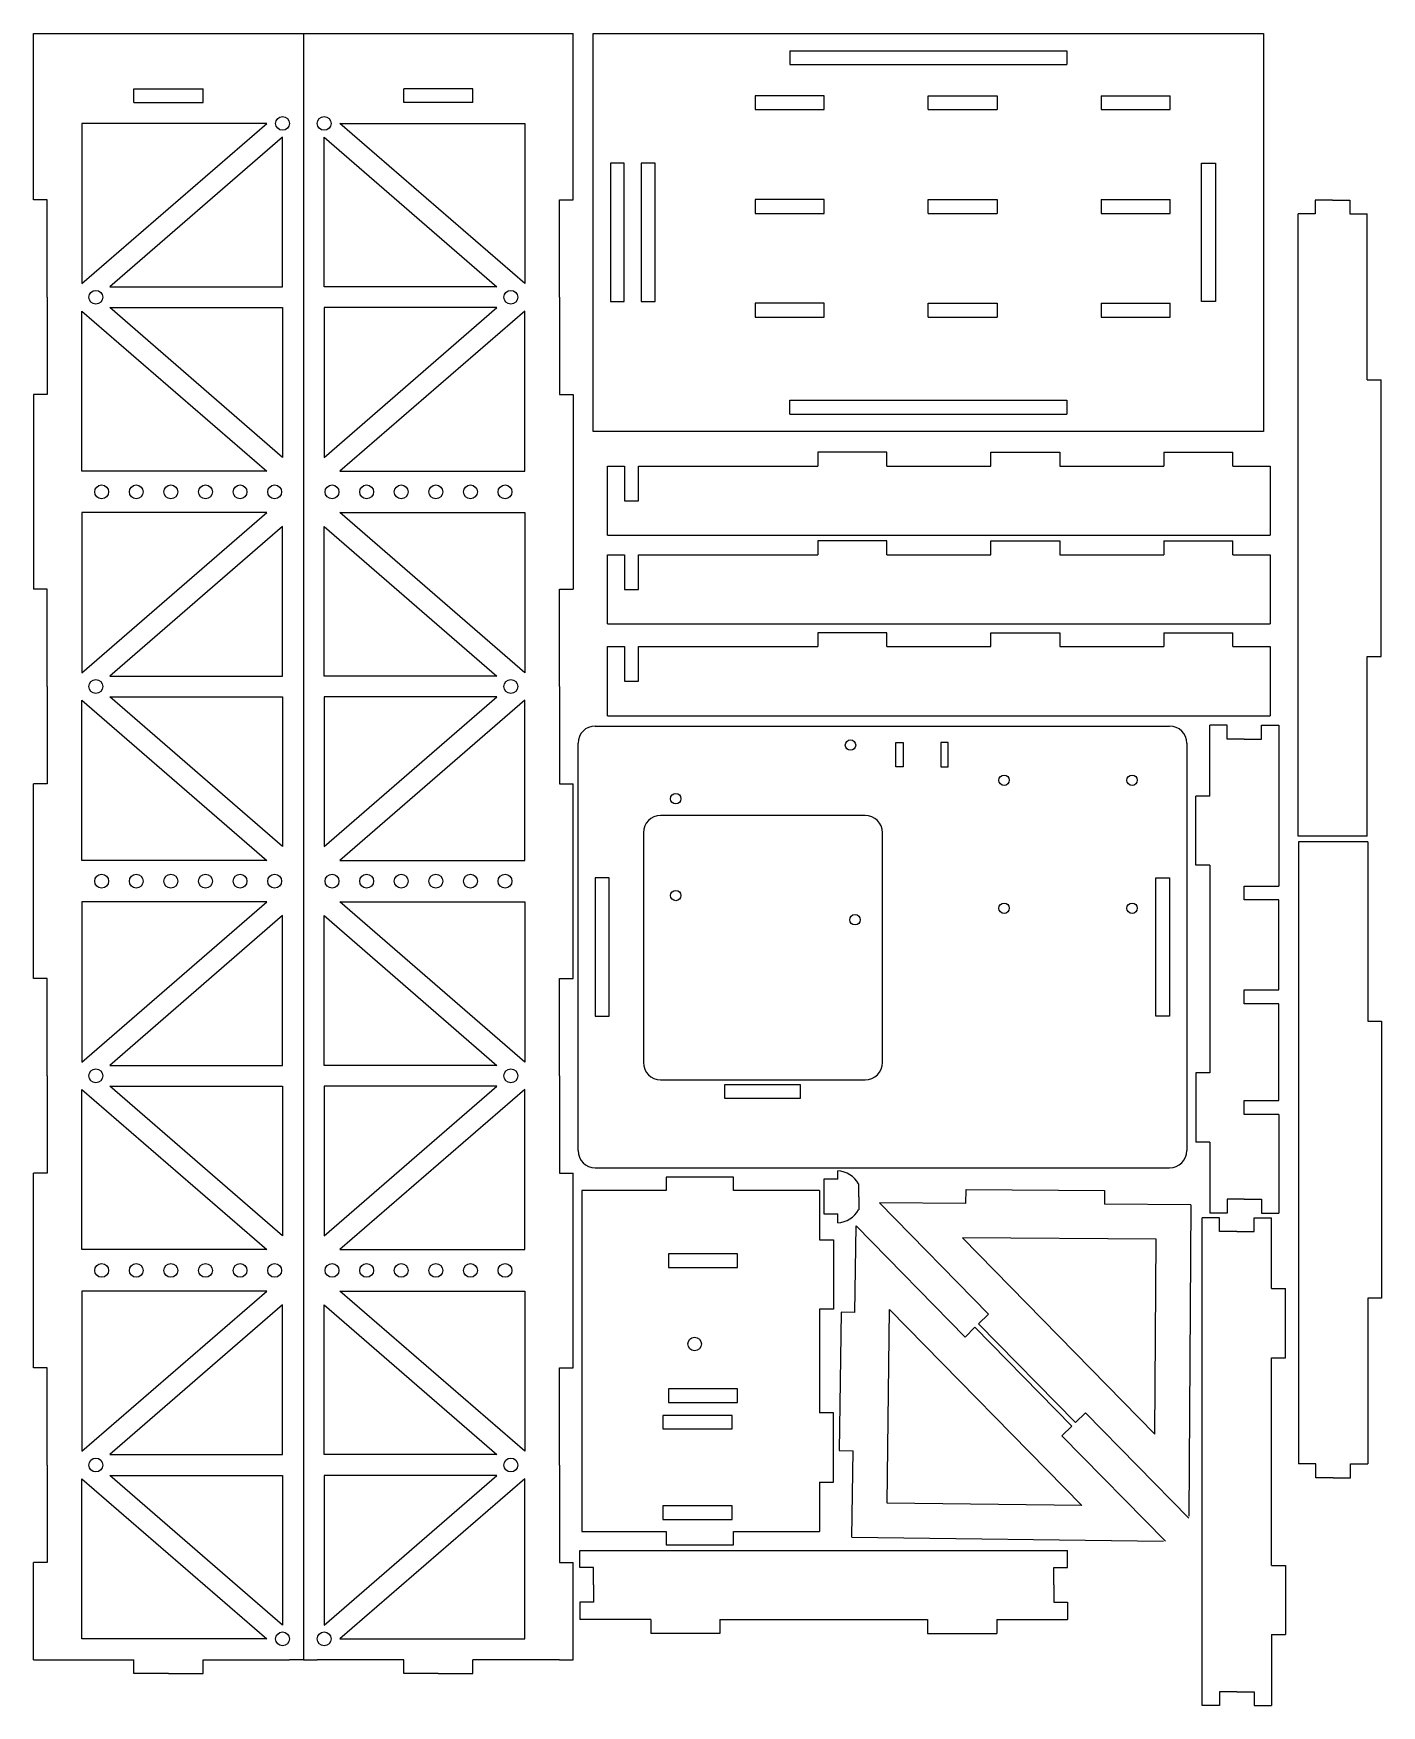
# Model space of a CAD drawing. Extents: x 7 to 726, y 6 to 489.
# Drawn here: x 336.8 to 726.4, y 6.2 to 489.5 of the extents above; entities that cross this region are included whole.
import ezdxf

# ---------------------------------------------------------------- set-up
doc = ezdxf.new("R2010")
doc.units = 0
doc.layers.get('0').update_dxf_attribs({"linetype": 'CONTINUOUS'})

msp = doc.modelspace()

# ---------------------------------------------------------------- linework, layer by layer
for p, q in [((336.83, 469.46), (336.83, 489.46)), ((336.83, 489.46), (340.83, 489.46)), ((340.83, 489.46), (488.83, 489.46)), ((414.83, 489.46), (414.83, 19.46)), ((414.83, 489.46), (414.83, 19.46)), ((488.83, 489.46), (492.83, 489.46)), ((492.83, 469.46), (492.83, 489.46)), ((498.56, 469.46), (498.56, 489.46)), ((498.56, 489.46), (665.36, 489.46)), ((665.36, 489.46), (692.36, 489.46)), ((692.36, 489.46), (692.36, 374.46)), ((336.83, 441.34), (336.83, 469.46)), ((492.83, 441.34), (492.83, 469.46)), ((498.56, 439.46), (498.56, 469.46)), ((340.83, 441.34), (336.83, 441.34)), ((340.83, 413.21), (340.83, 441.34)), ((488.83, 413.21), (488.83, 441.34)), ((488.83, 441.34), (492.83, 441.34)), ((712.29, 441.29), (707.29, 441.29)), ((707.29, 441.29), (707.29, 437.29)), ((712.29, 441.29), (717.29, 441.29)), ((717.29, 441.29), (717.29, 437.29)), ((498.56, 374.46), (498.56, 439.46)), ((707.29, 437.29), (702.29, 437.29)), ((702.29, 257.49), (702.29, 437.29)), ((717.29, 437.29), (722.29, 437.29)), ((722.29, 389.39), (722.29, 437.29)), ((340.83, 413.21), (340.83, 385.09)), ((488.83, 413.21), (488.83, 385.09)), ((722.29, 389.39), (726.29, 389.39)), ((726.29, 309.39), (726.29, 389.39)), ((340.83, 385.09), (336.83, 385.09)), ((336.83, 385.09), (336.83, 328.84)), ((488.83, 385.09), (492.83, 385.09)), ((492.83, 385.09), (492.83, 328.84)), ((555.36, 374.46), (498.56, 374.46)), ((692.36, 374.46), (555.36, 374.46)), ((583.48, 368.41), (563.48, 368.41)), ((563.48, 368.41), (563.48, 364.41)), ((583.48, 364.41), (583.48, 368.41)), ((613.48, 368.41), (633.48, 368.41)), ((613.48, 364.41), (613.48, 368.41)), ((633.48, 368.41), (633.48, 364.41)), ((663.48, 368.41), (663.48, 364.41)), ((663.48, 368.41), (683.48, 368.41)), ((683.48, 364.41), (683.48, 368.41)), ((502.69, 364.41), (507.69, 364.41)), ((502.69, 344.41), (502.69, 364.41)), ((502.69, 364.41), (507.69, 364.41)), ((507.69, 364.41), (507.69, 354.41)), ((511.69, 354.41), (511.69, 364.41)), ((511.69, 364.41), (563.48, 364.41)), ((583.48, 364.41), (613.48, 364.41)), ((633.48, 364.41), (663.48, 364.41)), ((683.48, 364.41), (694.27, 364.41)), ((694.27, 364.41), (694.27, 344.41)), ((507.69, 354.41), (511.69, 354.41)), ((502.69, 344.41), (694.27, 344.41)), ((502.69, 338.79), (507.69, 338.79)), ((502.69, 318.79), (502.69, 338.79)), ((502.69, 338.79), (507.69, 338.79)), ((507.69, 338.79), (507.69, 328.79)), ((511.69, 338.79), (563.48, 338.79)), ((511.69, 328.79), (511.69, 338.79)), ((583.48, 342.79), (563.48, 342.79)), ((563.48, 342.79), (563.48, 338.79)), ((583.48, 338.79), (583.48, 342.79)), ((583.48, 338.79), (613.48, 338.79)), ((613.48, 342.79), (633.48, 342.79)), ((613.48, 338.79), (613.48, 342.79)), ((633.48, 342.79), (633.48, 338.79)), ((633.48, 338.79), (663.48, 338.79)), ((663.48, 342.79), (663.48, 338.79)), ((663.48, 342.79), (683.48, 342.79)), ((683.48, 338.79), (683.48, 342.79)), ((683.48, 338.79), (694.27, 338.79)), ((694.27, 338.79), (694.27, 318.79)), ((340.83, 328.84), (336.83, 328.84)), ((340.83, 300.71), (340.83, 328.84)), ((488.83, 300.71), (488.83, 328.84)), ((488.83, 328.84), (492.83, 328.84)), ((507.69, 328.79), (511.69, 328.79)), ((502.69, 318.79), (694.27, 318.79)), ((583.48, 316.26), (563.48, 316.26)), ((563.48, 316.26), (563.48, 312.26)), ((583.48, 312.26), (583.48, 316.26)), ((613.48, 316.26), (633.48, 316.26)), ((613.48, 312.26), (613.48, 316.26)), ((633.48, 316.26), (633.48, 312.26)), ((663.48, 316.26), (663.48, 312.26)), ((663.48, 316.26), (683.48, 316.26)), ((683.48, 312.26), (683.48, 316.26)), ((502.69, 312.26), (507.69, 312.26)), ((502.69, 292.26), (502.69, 312.26)), ((502.69, 312.26), (507.69, 312.26)), ((507.69, 312.26), (507.69, 302.26)), ((511.69, 312.26), (563.48, 312.26)), ((511.69, 302.26), (511.69, 312.26)), ((583.48, 312.26), (613.48, 312.26)), ((633.48, 312.26), (663.48, 312.26)), ((683.48, 312.26), (694.27, 312.26)), ((694.27, 312.26), (694.27, 292.26)), ((722.29, 257.49), (722.29, 309.39)), ((722.29, 309.39), (726.29, 309.39)), ((340.83, 300.71), (340.83, 272.59)), ((488.83, 300.71), (488.83, 272.59)), ((507.69, 302.26), (511.69, 302.26)), ((502.69, 292.26), (694.27, 292.26)), ((499.21, 289.3), (665.16, 289.3)), ((676.77, 269.04), (676.77, 289.54)), ((681.77, 289.54), (676.77, 289.54)), ((681.77, 285.54), (681.77, 289.54)), ((686.77, 285.54), (681.77, 285.54)), ((686.77, 285.54), (691.77, 285.54)), ((691.77, 285.54), (691.77, 289.54)), ((691.77, 289.54), (696.77, 289.54)), ((696.77, 289.54), (696.77, 243.04)), ((494.21, 166.61), (494.21, 284.3)), ((670.16, 284.3), (670.16, 166.61)), ((340.83, 272.59), (336.83, 272.59)), ((336.83, 216.34), (336.83, 272.59)), ((488.83, 272.59), (492.83, 272.59)), ((492.83, 216.34), (492.83, 272.59)), ((676.77, 269.04), (672.77, 269.04)), ((672.77, 249.04), (672.77, 269.04)), ((722.29, 257.49), (702.29, 257.49)), ((702.44, 255.85), (702.44, 76.05)), ((722.44, 255.85), (702.44, 255.85)), ((722.44, 255.85), (722.44, 203.95)), ((676.77, 249.04), (672.77, 249.04)), ((676.77, 249.04), (676.77, 189.04)), ((686.77, 239.04), (686.77, 243.04)), ((686.77, 243.04), (696.77, 243.04)), ((696.77, 239.04), (686.77, 239.04)), ((696.77, 213.04), (696.77, 239.04)), ((340.83, 216.34), (336.83, 216.34)), ((340.83, 188.21), (340.83, 216.34)), ((488.83, 188.21), (488.83, 216.34)), ((488.83, 216.34), (492.83, 216.34)), ((686.77, 209.04), (686.77, 213.04)), ((686.77, 213.04), (696.77, 213.04)), ((696.77, 209.04), (686.77, 209.04)), ((696.77, 181.04), (696.77, 209.04)), ((722.44, 203.95), (726.44, 203.95)), ((726.44, 203.95), (726.44, 123.95)), ((676.77, 189.04), (672.77, 189.04)), ((672.77, 189.04), (672.77, 169.04)), ((340.83, 188.21), (340.83, 160.09)), ((488.83, 188.21), (488.83, 160.09)), ((686.77, 177.04), (686.77, 181.04)), ((686.77, 181.04), (696.77, 181.04)), ((696.77, 177.04), (686.77, 177.04)), ((696.77, 177.04), (696.77, 148.54)), ((676.77, 169.04), (672.77, 169.04)), ((676.77, 169.04), (676.77, 148.54)), ((340.83, 160.09), (336.83, 160.09)), ((336.83, 103.84), (336.83, 160.09)), ((488.83, 160.09), (492.83, 160.09)), ((492.83, 103.84), (492.83, 160.09)), ((499.21, 161.61), (665.16, 161.61)), ((569.28, 158.34), (569.28, 160.72)), ((569.28, 158.34), (565.28, 158.34)), ((565.28, 158.34), (565.28, 148.34)), ((575.32, 153.22), (575.32, 156.97)), ((606.33, 151.33), (606.36, 155.33)), ((606.36, 155.33), (646.36, 155.07)), ((646.36, 155.07), (646.33, 151.07)), ((575.32, 153.22), (575.32, 149.48)), ((606.33, 151.33), (581.33, 151.49)), ((612.84, 119.36), (581.33, 151.49)), ((671.33, 150.91), (646.33, 151.07)), ((671.33, 150.91), (670.75, 60.91)), ((686.77, 152.54), (681.77, 152.54)), ((681.77, 152.54), (681.77, 148.54)), ((686.77, 152.54), (691.77, 152.54)), ((691.77, 152.54), (691.77, 148.54)), ((565.28, 148.34), (569.28, 148.34)), ((569.28, 145.73), (569.28, 148.34)), ((679.64, 147.2), (674.64, 147.2)), ((674.64, 6.2), (674.64, 147.2)), ((681.77, 148.54), (676.77, 148.54)), ((679.64, 143.2), (679.64, 147.2)), ((689.64, 143.2), (689.64, 147.2)), ((689.64, 147.2), (694.64, 147.2)), ((691.77, 148.54), (696.77, 148.54)), ((694.64, 126.7), (694.64, 147.2)), ((574.23, 119.84), (574.55, 144.84)), ((606.06, 112.71), (574.55, 144.84)), ((684.64, 143.2), (679.64, 143.2)), ((684.64, 143.2), (689.64, 143.2)), ((694.64, 126.7), (698.64, 126.7)), ((698.64, 106.7), (698.64, 126.7)), ((722.44, 123.95), (722.44, 76.05)), ((726.44, 123.95), (722.44, 123.95)), ((570.23, 119.89), (569.71, 79.9)), ((574.23, 119.84), (570.23, 119.89)), ((612.84, 119.36), (609.99, 116.56)), ((609.99, 116.56), (638, 88)), ((606.06, 112.71), (608.92, 115.51)), ((608.92, 115.51), (636.93, 86.96)), ((694.64, 106.7), (698.64, 106.7)), ((694.64, 46.7), (694.64, 106.7)), ((340.83, 103.84), (336.83, 103.84)), ((340.83, 75.71), (340.83, 103.84)), ((488.83, 75.71), (488.83, 103.84)), ((488.83, 103.84), (492.83, 103.84)), ((640.85, 90.8), (638, 88)), ((670.75, 60.32), (640.85, 90.8)), ((634.07, 84.15), (636.93, 86.96)), ((663.97, 53.68), (634.07, 84.15)), ((569.71, 79.9), (573.71, 79.84)), ((573.39, 54.85), (573.71, 79.84)), ((340.83, 75.71), (340.83, 47.59)), ((488.83, 75.71), (488.83, 47.59)), ((707.44, 76.05), (702.44, 76.05)), ((707.44, 72.05), (707.44, 76.05)), ((717.44, 72.05), (717.44, 76.05)), ((717.44, 76.05), (722.44, 76.05)), ((712.44, 72.05), (707.44, 72.05)), ((712.44, 72.05), (717.44, 72.05)), ((573.39, 54.85), (663.38, 53.68)), ((494.72, 46.05), (494.72, 51.05)), ((494.72, 51.05), (635.72, 51.05)), ((635.72, 46.05), (635.72, 51.05)), ((340.83, 47.59), (336.83, 47.59)), ((336.83, 19.46), (336.83, 47.59)), ((488.83, 47.59), (492.83, 47.59)), ((492.83, 19.46), (492.83, 47.59)), ((498.72, 46.05), (494.72, 46.05)), ((498.72, 41.05), (498.72, 46.05)), ((631.72, 41.05), (631.72, 46.05)), ((631.72, 46.05), (635.72, 46.05)), ((694.64, 46.7), (698.64, 46.7)), ((698.64, 46.7), (698.64, 26.7)), ((498.72, 41.05), (498.72, 36.05)), ((631.72, 41.05), (631.72, 36.05)), ((498.72, 36.05), (494.72, 36.05)), ((494.72, 36.05), (494.72, 31.05)), ((631.72, 36.05), (635.72, 36.05)), ((635.72, 36.05), (635.72, 31.05)), ((515.22, 31.05), (494.72, 31.05)), ((515.22, 31.05), (515.22, 27.05)), ((535.22, 31.05), (535.22, 27.05)), ((535.22, 31.05), (595.22, 31.05)), ((595.22, 31.05), (595.22, 27.05)), ((615.22, 31.05), (615.22, 27.05)), ((615.22, 31.05), (635.72, 31.05)), ((535.22, 27.05), (515.22, 27.05)), ((595.22, 27.05), (615.22, 27.05)), ((694.64, 26.7), (698.64, 26.7)), ((694.64, 26.7), (694.64, 6.2)), ((336.83, 19.46), (340.83, 19.46)), ((340.83, 19.46), (365.83, 19.46)), ((365.83, 15.46), (365.83, 19.46)), ((385.83, 15.46), (385.83, 19.46)), ((385.83, 19.46), (410.83, 19.46)), ((443.83, 19.46), (418.83, 19.46)), ((443.83, 15.46), (443.83, 19.46)), ((463.83, 15.46), (463.83, 19.46)), ((488.83, 19.46), (463.83, 19.46)), ((488.83, 19.46), (492.83, 19.46)), ((375.83, 15.46), (365.83, 15.46)), ((375.83, 15.46), (385.83, 15.46)), ((453.83, 15.46), (443.83, 15.46)), ((453.83, 15.46), (463.83, 15.46)), ((684.64, 10.2), (679.64, 10.2)), ((679.64, 10.2), (679.64, 6.2)), ((684.64, 10.2), (689.64, 10.2)), ((689.64, 10.2), (689.64, 6.2)), ((679.64, 6.2), (674.64, 6.2)), ((689.64, 6.2), (694.64, 6.2))]:
    msp.add_line(p, q)
at = {"color": 3}
for p, q in [((555.46, 484.46), (635.46, 484.46)), ((555.46, 484.46), (555.46, 480.46)), ((635.46, 484.46), (635.46, 480.46)), ((555.46, 480.46), (635.46, 480.46)), ((365.83, 469.46), (365.83, 473.46)), ((365.83, 473.46), (385.83, 473.46)), ((365.83, 469.46), (385.83, 469.46)), ((385.83, 469.46), (385.83, 473.46)), ((443.83, 469.46), (443.83, 473.46)), ((463.83, 473.46), (443.83, 473.46)), ((463.83, 469.46), (443.83, 469.46)), ((463.83, 469.46), (463.83, 473.46)), ((565.36, 471.46), (545.36, 471.46)), ((545.36, 471.46), (545.36, 467.46)), ((565.36, 467.46), (565.36, 471.46)), ((595.36, 471.46), (615.36, 471.46)), ((595.36, 467.46), (595.36, 471.46)), ((615.36, 471.46), (615.36, 467.46)), ((645.36, 471.46), (645.36, 467.46)), ((645.36, 471.46), (665.36, 471.46)), ((665.36, 467.46), (665.36, 471.46)), ((545.36, 467.46), (565.36, 467.46)), ((595.36, 467.46), (615.36, 467.46)), ((645.36, 467.46), (665.36, 467.46)), ((350.83, 463.46), (350.83, 417.18)), ((350.83, 417.18), (404.25, 463.46)), ((404.25, 463.46), (350.83, 463.46)), ((408.83, 459.49), (358.87, 416.21)), ((408.83, 416.21), (408.83, 459.49)), ((420.83, 416.21), (420.83, 459.49)), ((420.83, 459.49), (470.78, 416.21)), ((478.83, 417.18), (425.41, 463.46)), ((425.41, 463.46), (478.83, 463.46)), ((478.83, 463.46), (478.83, 417.18)), ((503.56, 451.96), (503.56, 411.96)), ((507.56, 451.96), (503.56, 451.96)), ((507.56, 411.96), (507.56, 451.96)), ((512.49, 451.96), (512.49, 411.96)), ((516.49, 451.96), (512.49, 451.96)), ((516.49, 411.96), (516.49, 451.96)), ((674.44, 411.96), (674.44, 451.96)), ((674.44, 451.96), (678.44, 451.96)), ((678.44, 451.96), (678.44, 411.96)), ((565.36, 441.46), (545.36, 441.46)), ((545.36, 441.46), (545.36, 437.46)), ((565.36, 437.46), (565.36, 441.46)), ((595.36, 441.46), (615.36, 441.46)), ((595.36, 437.46), (595.36, 441.46)), ((615.36, 441.46), (615.36, 437.46)), ((645.36, 441.46), (645.36, 437.46)), ((645.36, 441.46), (665.36, 441.46)), ((665.36, 437.46), (665.36, 441.46)), ((545.36, 437.46), (565.36, 437.46)), ((595.36, 437.46), (615.36, 437.46)), ((645.36, 437.46), (665.36, 437.46)), ((358.87, 416.21), (408.83, 416.21)), ((470.78, 416.21), (420.83, 416.21)), ((503.56, 411.96), (507.56, 411.96)), ((512.49, 411.96), (516.49, 411.96)), ((565.36, 411.46), (545.36, 411.46)), ((545.36, 411.46), (545.36, 407.46)), ((565.36, 407.46), (565.36, 411.46)), ((595.36, 411.46), (615.36, 411.46)), ((595.36, 407.46), (595.36, 411.46)), ((615.36, 411.46), (615.36, 407.46)), ((645.36, 411.46), (645.36, 407.46)), ((645.36, 411.46), (665.36, 411.46)), ((665.36, 407.46), (665.36, 411.46)), ((678.44, 411.96), (674.44, 411.96)), ((350.83, 362.96), (350.83, 409.24)), ((350.83, 409.24), (404.25, 362.96)), ((358.87, 410.21), (408.83, 410.21)), ((408.83, 366.93), (358.87, 410.21)), ((408.83, 410.21), (408.83, 366.93)), ((470.78, 410.21), (420.83, 410.21)), ((420.83, 410.21), (420.83, 366.93)), ((420.83, 366.93), (470.78, 410.21)), ((478.83, 409.24), (425.41, 362.96)), ((478.83, 362.96), (478.83, 409.24)), ((545.36, 407.46), (565.36, 407.46)), ((595.36, 407.46), (615.36, 407.46)), ((645.36, 407.46), (665.36, 407.46)), ((555.46, 379.46), (555.46, 383.46)), ((555.46, 383.46), (635.46, 383.46)), ((635.46, 383.46), (635.46, 379.46)), ((555.46, 379.46), (635.46, 379.46)), ((404.25, 362.96), (350.83, 362.96)), ((425.41, 362.96), (478.83, 362.96)), ((350.83, 350.96), (350.83, 304.68)), ((350.83, 304.68), (404.25, 350.96)), ((404.25, 350.96), (350.83, 350.96)), ((478.83, 304.68), (425.41, 350.96)), ((425.41, 350.96), (478.83, 350.96)), ((478.83, 350.96), (478.83, 304.68)), ((408.83, 346.99), (358.87, 303.71)), ((408.83, 303.71), (408.83, 346.99)), ((420.83, 303.71), (420.83, 346.99)), ((420.83, 346.99), (470.78, 303.71)), ((358.87, 303.71), (408.83, 303.71)), ((470.78, 303.71), (420.83, 303.71)), ((350.83, 250.46), (350.83, 296.74)), ((350.83, 296.74), (404.25, 250.46)), ((358.87, 297.71), (408.83, 297.71)), ((408.83, 254.43), (358.87, 297.71)), ((408.83, 297.71), (408.83, 254.43)), ((470.78, 297.71), (420.83, 297.71)), ((420.83, 297.71), (420.83, 254.43)), ((420.83, 254.43), (470.78, 297.71)), ((478.83, 296.74), (425.41, 250.46)), ((478.83, 250.46), (478.83, 296.74)), ((404.25, 250.46), (350.83, 250.46)), ((425.41, 250.46), (478.83, 250.46)), ((499.21, 245.46), (499.21, 205.46)), ((503.21, 245.46), (499.21, 245.46)), ((503.21, 205.46), (503.21, 245.46)), ((661.16, 205.46), (661.16, 245.46)), ((661.16, 245.46), (665.16, 245.46)), ((665.16, 245.46), (665.16, 205.46)), ((350.83, 238.46), (350.83, 192.18)), ((350.83, 192.18), (404.25, 238.46)), ((404.25, 238.46), (350.83, 238.46)), ((478.83, 192.18), (425.41, 238.46)), ((425.41, 238.46), (478.83, 238.46)), ((478.83, 238.46), (478.83, 192.18)), ((408.83, 234.49), (358.87, 191.21)), ((408.83, 191.21), (408.83, 234.49)), ((420.83, 191.21), (420.83, 234.49)), ((420.83, 234.49), (470.78, 191.21)), ((499.21, 205.46), (503.21, 205.46)), ((665.16, 205.46), (661.16, 205.46)), ((358.87, 191.21), (408.83, 191.21)), ((470.78, 191.21), (420.83, 191.21)), ((350.83, 137.96), (350.83, 184.24)), ((350.83, 184.24), (404.25, 137.96)), ((358.87, 185.21), (408.83, 185.21)), ((408.83, 141.93), (358.87, 185.21)), ((408.83, 185.21), (408.83, 141.93)), ((470.78, 185.21), (420.83, 185.21)), ((420.83, 185.21), (420.83, 141.93)), ((420.83, 141.93), (470.78, 185.21)), ((478.83, 184.24), (425.41, 137.96)), ((478.83, 137.96), (478.83, 184.24)), ((558.51, 185.63), (536.5, 185.63)), ((536.5, 185.63), (536.5, 181.76)), ((558.51, 181.76), (558.51, 185.63)), ((536.5, 181.76), (547.64, 181.76)), ((547.64, 181.76), (558.51, 181.76)), ((661.27, 140.97), (605.3, 141.33)), ((660.9, 84.64), (605.3, 141.33)), ((660.9, 84.64), (661.27, 140.97)), ((404.25, 137.96), (350.83, 137.96)), ((425.41, 137.96), (478.83, 137.96)), ((350.83, 125.96), (350.83, 79.68)), ((350.83, 79.68), (404.25, 125.96)), ((404.25, 125.96), (350.83, 125.96)), ((478.83, 79.68), (425.41, 125.96)), ((425.41, 125.96), (478.83, 125.96)), ((478.83, 125.96), (478.83, 79.68)), ((408.83, 121.99), (358.87, 78.71)), ((408.83, 78.71), (408.83, 121.99)), ((420.83, 78.71), (420.83, 121.99)), ((420.83, 121.99), (470.78, 78.71)), ((583.52, 64.72), (584.24, 120.68)), ((639.85, 63.99), (584.24, 120.68)), ((358.87, 78.71), (408.83, 78.71)), ((470.78, 78.71), (420.83, 78.71)), ((358.87, 72.71), (408.83, 72.71)), ((408.83, 29.43), (358.87, 72.71)), ((408.83, 72.71), (408.83, 29.43)), ((470.78, 72.71), (420.83, 72.71)), ((420.83, 72.71), (420.83, 29.43)), ((420.83, 29.43), (470.78, 72.71)), ((350.83, 25.46), (350.83, 71.74)), ((350.83, 71.74), (404.25, 25.46)), ((478.83, 71.74), (425.41, 25.46)), ((478.83, 25.46), (478.83, 71.74)), ((639.85, 63.99), (583.52, 64.72)), ((404.25, 25.46), (350.83, 25.46)), ((425.41, 25.46), (478.83, 25.46))]:
    msp.add_line(p, q, dxfattribs=at)
at = {"color": 1}
for p, q in [((577.19, 263.46), (518.09, 263.46)), ((513.09, 258.46), (513.09, 192.06)), ((582.19, 192.06), (582.19, 258.46)), ((518.09, 187.06), (577.19, 187.06))]:
    msp.add_line(p, q, dxfattribs=at)
at = {"color": 7, "linetype": 'CONTINUOUS'}
for p, q in [((495.27, 155.02), (495.27, 56.54)), ((519.64, 155.02), (495.27, 155.02)), ((519.64, 158.92), (519.64, 155.02)), ((539.14, 158.92), (519.64, 158.92)), ((539.14, 155.02), (539.14, 158.92)), ((564, 155.02), (539.14, 155.02)), ((495.27, 56.54), (519.64, 56.54)), ((519.64, 56.54), (519.64, 52.64)), ((539.14, 56.54), (564, 56.54)), ((539.14, 52.64), (539.14, 56.54)), ((519.64, 52.64), (539.14, 52.64))]:
    msp.add_line(p, q, dxfattribs=at)
at = {"color": 7}
for p, q in [((564, 155.02), (564, 140.78)), ((564, 140.78), (568, 140.78)), ((568, 140.78), (568, 120.78)), ((568, 120.78), (564, 120.78)), ((564, 120.78), (564, 90.78)), ((568, 90.78), (564, 90.78)), ((568, 70.78), (568, 90.78)), ((564, 70.78), (568, 70.78)), ((564, 70.78), (564, 56.54)), ((414.83, 19.46), (410.83, 19.46)), ((414.83, 19.46), (418.83, 19.46))]:
    msp.add_line(p, q, dxfattribs=at)
at = {"color": 3, "linetype": 'CONTINUOUS'}
for p, q in [((540.32, 136.77), (520.32, 136.77)), ((520.32, 136.77), (520.32, 132.77)), ((540.32, 132.77), (540.32, 136.77)), ((520.32, 132.77), (540.32, 132.77)), ((520.32, 97.77), (520.32, 93.77)), ((540.32, 97.77), (520.32, 97.77)), ((540.32, 93.77), (540.32, 97.77)), ((520.32, 93.77), (540.32, 93.77)), ((538.76, 90.03), (518.76, 90.03)), ((518.76, 90.03), (518.76, 86.13)), ((538.76, 86.13), (538.76, 90.03)), ((518.76, 86.13), (538.76, 86.13)), ((538.76, 63.95), (518.76, 63.95)), ((518.76, 63.95), (518.76, 60.01)), ((538.76, 60.01), (538.76, 63.95)), ((518.76, 60.01), (538.76, 60.01))]:
    msp.add_line(p, q, dxfattribs=at)
at = {"color": 3}
for points in [[(586.08, 284.55), (588.15, 284.55), (588.15, 277.53), (586.08, 277.53)], [(601.15, 284.55), (599.08, 284.55), (599.08, 277.53), (601.15, 277.53)]]:
    msp.add_lwpolyline(points, close=True, dxfattribs=at)
at = {"color": 1}
for centre in [(408.83, 463.46), (420.83, 463.46), (354.85, 413.21), (474.8, 413.21), (356.54, 356.96), (366.54, 356.96), (376.54, 356.96), (386.54, 356.96), (396.54, 356.96), (406.54, 356.96), (423.12, 356.96), (433.12, 356.96), (443.12, 356.96), (453.12, 356.96), (463.12, 356.96), (473.12, 356.96), (354.85, 300.71), (474.8, 300.71), (356.54, 244.46), (366.54, 244.46), (376.54, 244.46), (386.54, 244.46), (396.54, 244.46), (406.54, 244.46), (423.12, 244.46), (433.12, 244.46), (443.12, 244.46), (453.12, 244.46), (463.12, 244.46), (473.12, 244.46), (354.85, 188.21), (474.8, 188.21), (356.54, 131.96), (366.54, 131.96), (376.54, 131.96), (386.54, 131.96), (396.54, 131.96), (406.54, 131.96), (423.12, 131.96), (433.12, 131.96), (443.12, 131.96), (453.12, 131.96), (463.12, 131.96), (473.12, 131.96), (354.85, 75.71), (474.8, 75.71), (408.83, 25.46), (420.83, 25.46)]:
    msp.add_circle(centre, 2, dxfattribs=at)
at = {"color": 3}
for centre in [(572.96, 283.8), (617.34, 273.62), (654.34, 273.62), (522.46, 268.3), (522.46, 240.3), (617.34, 236.62), (654.34, 236.62), (574.26, 233.3)]:
    msp.add_circle(centre, 1.5, dxfattribs=at)
at = {"color": 3, "linetype": 'CONTINUOUS'}
msp.add_circle((527.91, 110.7), 1.95, dxfattribs=at)
for centre, radius, start, end in [((499.21, 284.3), 5, 90, 180), ((665.16, 284.3), 5, 0, 90), ((499.21, 166.61), 5, 180, 270), ((665.16, 166.61), 5, 270, 0), ((568.81, 153.22), 7.51, 29.9371, 86.4666), ((568.81, 153.22), 7.51, 273.5334, 330.0629)]:
    msp.add_arc(centre, radius, start, end)
at = {"color": 1}
for centre, start, end in [((518.09, 258.46), 90, 180), ((577.19, 258.46), 0, 90), ((518.09, 192.06), 180, 270), ((577.19, 192.06), 270, 0)]:
    msp.add_arc(centre, 5, start, end, dxfattribs=at)

doc.saveas('drawing.dxf')
